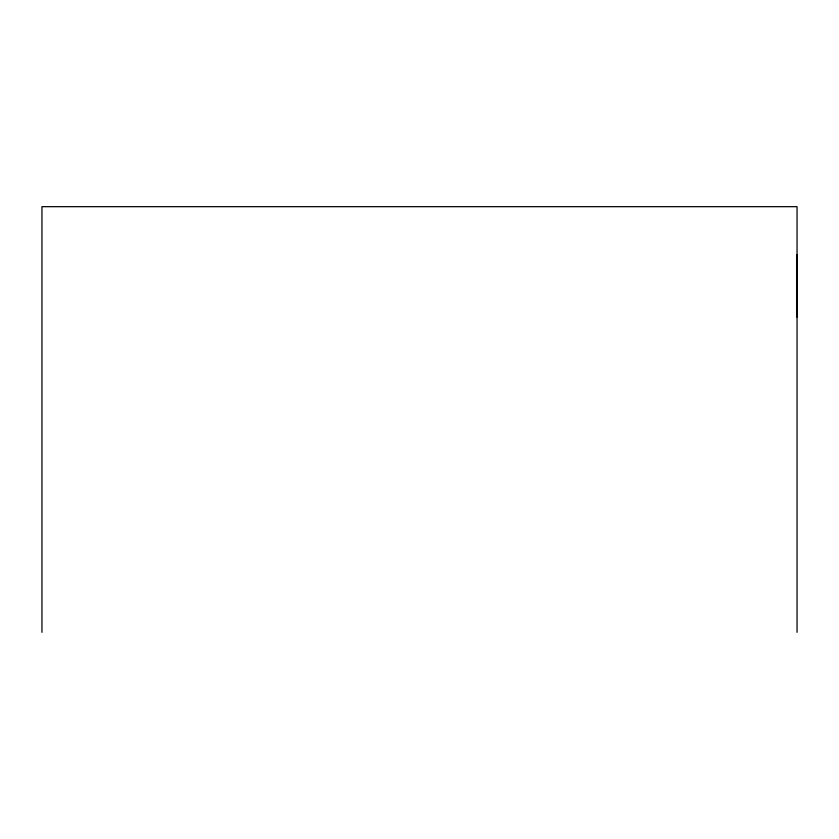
<?xml version="1.0" encoding="UTF-8"?>
<svg xmlns="http://www.w3.org/2000/svg" width="839" height="839" viewBox="0 0 839 839"><rect width="100%" height="100%" fill="white"/><g stroke="black" fill="none" stroke-linecap="round" stroke-linejoin="round"><path stroke-width="1.26" d="M797.05 317.079L797.05 254.783M797.05 632.323L797.05 206.677L41.95 206.677L41.95 632.323"/></g></svg>
